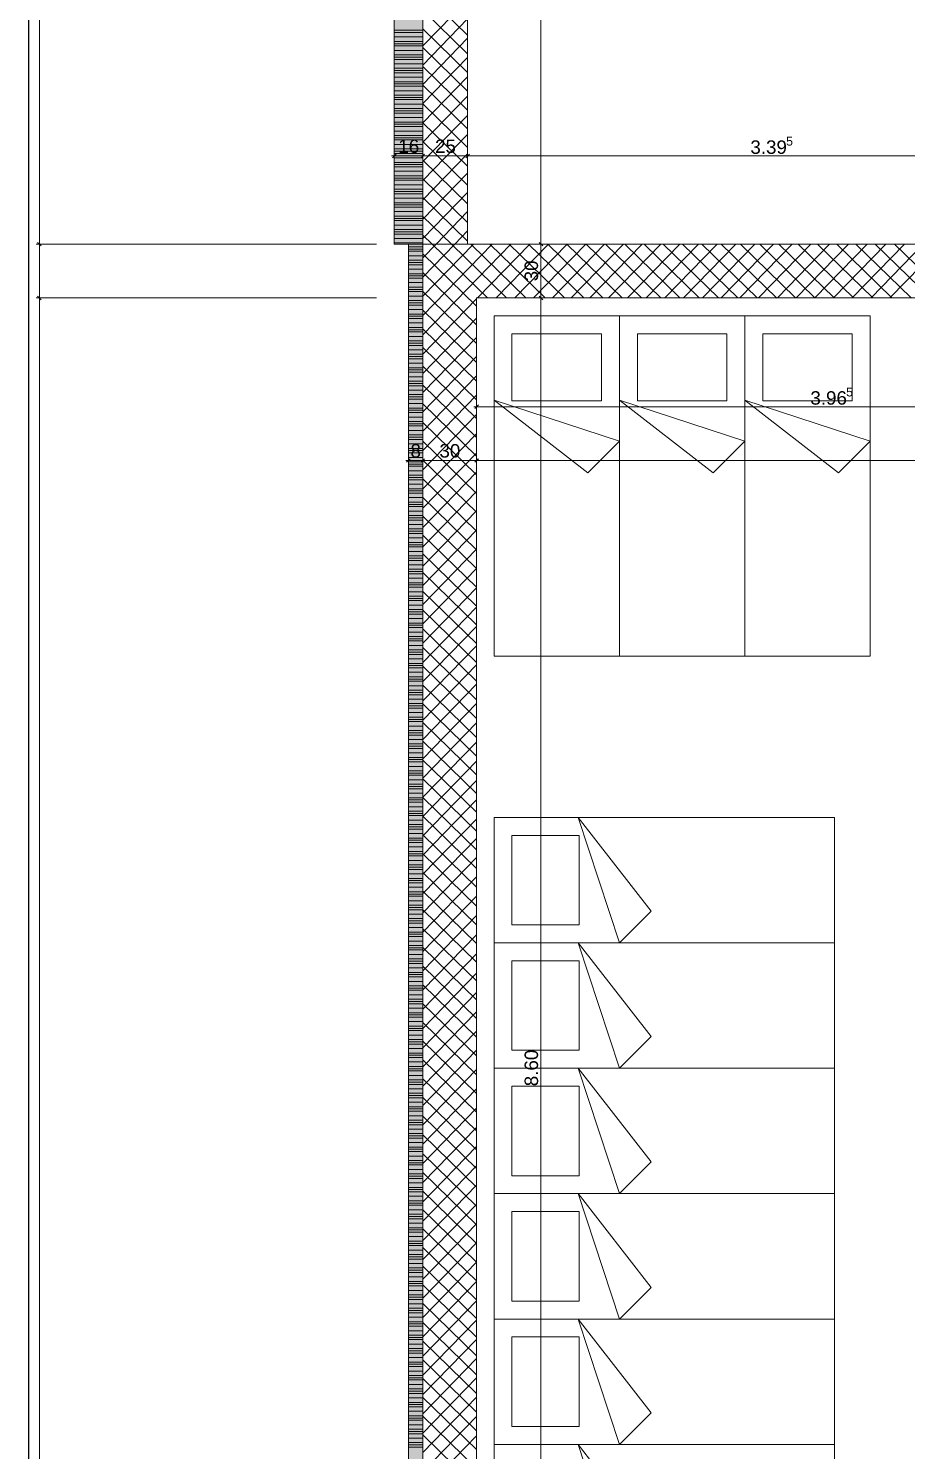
# Model space of a CAD drawing. Extents: x 0 to 1189, y 0 to 841.
# Drawn here: x 5 to 103, y 321.5 to 480.2 of the extents above; entities that cross this region are included whole.
import ezdxf
from ezdxf.lldxf.tags import DXFTag

# ---------------------------------------------------------------- set-up
doc = ezdxf.new("R2010")
doc.units = 0
doc.layers.get('0').update_dxf_attribs({"lineweight": 35})
for name, color, linetype, lineweight in [('211.5 Stahlbeton Kontur', 7, 'Continuous', 25), ('211.5 Stahlbeton Schraffur', 7, 'Continuous', 25), ('217.0 Schutzraum', 7, 'Continuous', 25), ('225.2 Dämmung Aussen', 7, 'Continuous', 25), ('Bemassung', 7, 'Continuous', 25), ('X_Planrahmen', 7, 'Continuous', 25)]:
    doc.layers.add(name, color=color, linetype=linetype, lineweight=lineweight)
doc.styles.get("Standard").update_dxf_attribs({"font": 'arial.ttf'})
tags = doc.linetypes.add('Wipeout_Contour', pattern=[1, 0, -1]).pattern_tags.tags
tags[6:7] = [DXFTag(74, 4), DXFTag(75, 0), DXFTag(340, '0'), DXFTag(46, 1.0), DXFTag(50, 0.0), DXFTag(44, 0.0), DXFTag(45, 0.0)]
tags[4:5] = [DXFTag(74, 4), DXFTag(75, 0), DXFTag(340, '0'), DXFTag(46, 1.0), DXFTag(50, 0.0), DXFTag(44, 0.0), DXFTag(45, 0.0)]

# ---------------------------------------------------------------- blocks, each defined once
blk = doc.blocks.new('Blockreferenz-A0SO6TNL06')
at = {"color": 0, "linetype": 'ByBlock', "lineweight": -2, "ltscale": 0.25}
blk.add_line((5, 836), (5, 5), dxfattribs=at)
blk = doc.blocks.new('Referenz-A0SO6TOG06', base_point=(4.4, 96.7))
at = {"layer": '211.5 Stahlbeton Kontur', "color": 0, "lineweight": 18}
for p, q in [((49.04, 733.42), (49.04, 456.14)), ((54.04, 456.14), (54.04, 733.42)), ((49.04, 456.14), (54.04, 456.14)), ((49.04, 450.14), (49.04, 456.14)), ((49.04, 456.14), (124.34, 456.14)), ((49.03, 297), (49.04, 450.14)), ((55.04, 450.14), (55.03, 297)), ((134.34, 450.14), (55.04, 450.14))]:
    blk.add_line(p, q, dxfattribs=at)
at = {"layer": '211.5 Stahlbeton Schraffur', "color": 0, "lineweight": 13}
for p, q in [((54.04, 479.49), (49.04, 484.36)), ((49.04, 478.29), (54.04, 483.44)), ((54.04, 477.4), (49.04, 482.27)), ((49.04, 476.14), (54.04, 481.29)), ((54.04, 475.31), (49.04, 480.18)), ((49.04, 473.99), (54.04, 479.14)), ((54.04, 473.21), (49.04, 478.09)), ((49.04, 471.84), (54.04, 476.99)), ((54.04, 471.12), (49.04, 475.99)), ((49.04, 469.69), (54.04, 474.84)), ((54.04, 469.03), (49.04, 473.9)), ((49.04, 467.54), (54.04, 472.68)), ((54.04, 466.93), (49.04, 471.81)), ((49.04, 465.39), (54.04, 470.53)), ((54.04, 464.84), (49.04, 469.71)), ((49.04, 463.24), (54.04, 468.38)), ((54.04, 462.75), (49.04, 467.62)), ((49.04, 461.08), (54.04, 466.23)), ((54.04, 460.66), (49.04, 465.53)), ((49.04, 458.93), (54.04, 464.08)), ((54.04, 458.56), (49.04, 463.44)), ((49.04, 456.78), (54.04, 461.93)), ((54.04, 456.47), (49.04, 461.34)), ((52.23, 456.14), (49.04, 459.25)), ((50.51, 456.14), (54.04, 459.78)), ((52.6, 456.14), (54.04, 457.63)), ((50.08, 456.14), (49.04, 457.16)), ((49.04, 454.63), (50.51, 456.14)), ((49.04, 452.48), (52.6, 456.14)), ((49.04, 450.33), (54.69, 456.14)), ((49.04, 448.18), (56.79, 456.14)), ((49.04, 446.03), (58.88, 456.14)), ((56.24, 450.14), (50.08, 456.14)), ((58.39, 450.14), (52.23, 456.14)), ((60.55, 450.14), (54.38, 456.14)), ((55.14, 450.14), (60.97, 456.14)), ((62.7, 450.14), (56.53, 456.14)), ((57.23, 450.14), (63.07, 456.14)), ((64.85, 450.14), (58.68, 456.14)), ((59.32, 450.14), (65.16, 456.14)), ((67, 450.14), (60.83, 456.14)), ((61.41, 450.14), (67.25, 456.14)), ((69.15, 450.14), (62.98, 456.14)), ((63.51, 450.14), (69.34, 456.14)), ((71.3, 450.14), (65.13, 456.14)), ((65.6, 450.14), (71.44, 456.14)), ((73.45, 450.14), (67.29, 456.14)), ((67.69, 450.14), (73.53, 456.14)), ((75.6, 450.14), (69.44, 456.14)), ((69.78, 450.14), (75.62, 456.14)), ((77.75, 450.14), (71.59, 456.14)), ((71.88, 450.14), (77.72, 456.14)), ((79.91, 450.14), (73.74, 456.14)), ((73.97, 450.14), (79.81, 456.14)), ((82.06, 450.14), (75.89, 456.14)), ((76.06, 450.14), (81.9, 456.14)), ((84.21, 450.14), (78.04, 456.14)), ((78.16, 450.14), (83.99, 456.14)), ((86.36, 450.14), (80.19, 456.14)), ((80.25, 450.14), (86.09, 456.14)), ((82.34, 450.14), (88.18, 456.14)), ((88.51, 450.14), (82.34, 456.14)), ((84.43, 450.14), (90.27, 456.14)), ((90.66, 450.14), (84.49, 456.14)), ((86.53, 450.14), (92.36, 456.14)), ((92.81, 450.14), (86.65, 456.14)), ((88.62, 450.14), (94.46, 456.14)), ((94.96, 450.14), (88.8, 456.14)), ((90.71, 450.14), (96.55, 456.14)), ((97.11, 450.14), (90.95, 456.14)), ((92.81, 450.14), (98.64, 456.14)), ((99.27, 450.14), (93.1, 456.14)), ((94.9, 450.14), (100.74, 456.14)), ((101.42, 450.14), (95.25, 456.14)), ((96.99, 450.14), (102.83, 456.14)), ((103.57, 450.14), (97.4, 456.14)), ((99.08, 450.14), (104.92, 456.14)), ((105.72, 450.14), (99.55, 456.14)), ((101.18, 450.14), (107.01, 456.14)), ((107.87, 450.14), (101.7, 456.14)), ((55.04, 449.23), (49.04, 455.06)), ((55.04, 447.13), (49.04, 452.97)), ((55.04, 445.04), (49.04, 450.88)), ((49.04, 443.88), (55.04, 450.04)), ((55.04, 442.95), (49.04, 448.79)), ((49.04, 441.72), (55.04, 447.89)), ((55.04, 440.86), (49.04, 446.69)), ((49.04, 439.57), (55.04, 445.74)), ((55.04, 438.76), (49.04, 444.6)), ((49.04, 437.42), (55.04, 443.59)), ((55.04, 436.67), (49.04, 442.51)), ((49.04, 435.27), (55.04, 441.44)), ((55.04, 434.58), (49.04, 440.42)), ((49.04, 433.12), (55.04, 439.29)), ((55.04, 432.48), (49.04, 438.32)), ((49.04, 430.97), (55.04, 437.14)), ((55.04, 430.39), (49.04, 436.23)), ((49.04, 428.82), (55.04, 434.99)), ((55.04, 428.3), (49.04, 434.14)), ((49.04, 426.67), (55.04, 432.83)), ((55.04, 426.21), (49.04, 432.04)), ((49.04, 424.52), (55.04, 430.68)), ((55.04, 424.11), (49.04, 429.95)), ((49.04, 422.37), (55.04, 428.53)), ((55.04, 422.02), (49.04, 427.86)), ((49.04, 420.21), (55.04, 426.38)), ((55.04, 419.93), (49.04, 425.77)), ((49.04, 418.06), (55.04, 424.23)), ((55.04, 417.84), (49.04, 423.67)), ((49.03, 415.91), (55.04, 422.08)), ((55.03, 415.74), (49.04, 421.58)), ((49.03, 413.76), (55.04, 419.93)), ((55.03, 413.65), (49.04, 419.49)), ((49.03, 411.61), (55.04, 417.78)), ((55.03, 411.56), (49.04, 417.39)), ((49.03, 409.46), (55.03, 415.63)), ((55.03, 409.46), (49.03, 415.3)), ((49.03, 407.31), (55.03, 413.47)), ((55.03, 407.37), (49.03, 413.21)), ((49.03, 405.16), (55.03, 411.32)), ((55.03, 405.28), (49.03, 411.12)), ((49.03, 403.01), (55.03, 409.17)), ((55.03, 403.19), (49.03, 409.02)), ((49.03, 400.85), (55.03, 407.02)), ((55.03, 401.09), (49.03, 406.93)), ((49.03, 398.7), (55.03, 404.87)), ((55.03, 399), (49.03, 404.84)), ((55.03, 396.91), (49.03, 402.75)), ((49.03, 396.55), (55.03, 402.72)), ((55.03, 394.82), (49.03, 400.65)), ((49.03, 394.4), (55.03, 400.57)), ((55.03, 392.72), (49.03, 398.56)), ((49.03, 392.25), (55.03, 398.42)), ((55.03, 390.63), (49.03, 396.47)), ((49.03, 390.1), (55.03, 396.27)), ((55.03, 388.54), (49.03, 394.37)), ((49.03, 387.95), (55.03, 394.11)), ((55.03, 386.44), (49.03, 392.28)), ((49.03, 385.8), (55.03, 391.96)), ((55.03, 384.35), (49.03, 390.19)), ((49.03, 383.65), (55.03, 389.81)), ((55.03, 382.26), (49.03, 388.1)), ((49.03, 381.49), (55.03, 387.66)), ((55.03, 380.17), (49.03, 386)), ((49.03, 379.34), (55.03, 385.51)), ((55.03, 378.07), (49.03, 383.91)), ((49.03, 377.19), (55.03, 383.36)), ((55.03, 375.98), (49.03, 381.82)), ((49.03, 375.04), (55.03, 381.21)), ((55.03, 373.89), (49.03, 379.72)), ((49.03, 372.89), (55.03, 379.06)), ((55.03, 371.79), (49.03, 377.63)), ((49.03, 370.74), (55.03, 376.91)), ((55.03, 369.7), (49.03, 375.54)), ((49.03, 368.59), (55.03, 374.76)), ((55.03, 367.61), (49.03, 373.45)), ((49.03, 366.44), (55.03, 372.6)), ((55.03, 365.52), (49.03, 371.35)), ((49.03, 364.29), (55.03, 370.45)), ((55.03, 363.42), (49.03, 369.26)), ((49.03, 362.13), (55.03, 368.3)), ((55.03, 361.33), (49.03, 367.17)), ((49.03, 359.98), (55.03, 366.15)), ((55.03, 359.24), (49.03, 365.08)), ((49.03, 357.83), (55.03, 364)), ((55.03, 357.15), (49.03, 362.98)), ((49.03, 355.68), (55.03, 361.85)), ((55.03, 355.05), (49.03, 360.89)), ((49.03, 353.53), (55.03, 359.7)), ((55.03, 352.96), (49.03, 358.8)), ((49.03, 351.38), (55.03, 357.55)), ((55.03, 350.87), (49.03, 356.7)), ((49.03, 349.23), (55.03, 355.4)), ((55.03, 348.77), (49.03, 354.61)), ((49.03, 347.08), (55.03, 353.24)), ((55.03, 346.68), (49.03, 352.52)), ((49.03, 344.93), (55.03, 351.09)), ((55.03, 344.59), (49.03, 350.43)), ((49.03, 342.78), (55.03, 348.94)), ((55.03, 342.5), (49.03, 348.33)), ((49.03, 340.62), (55.03, 346.79)), ((55.03, 340.4), (49.03, 346.24)), ((49.03, 338.47), (55.03, 344.64)), ((55.03, 338.31), (49.03, 344.15)), ((49.03, 336.32), (55.03, 342.49)), ((55.03, 336.22), (49.03, 342.06)), ((49.03, 334.17), (55.03, 340.34)), ((55.03, 334.12), (49.03, 339.96)), ((49.03, 332.02), (55.03, 338.19)), ((55.03, 332.03), (49.03, 337.87)), ((49.03, 329.87), (55.03, 336.04)), ((55.03, 329.94), (49.03, 335.78)), ((49.03, 327.72), (55.03, 333.88)), ((55.03, 327.85), (49.03, 333.68)), ((49.03, 325.57), (55.03, 331.73)), ((55.03, 325.75), (49.03, 331.59)), ((49.03, 323.42), (55.03, 329.58)), ((55.03, 323.66), (49.03, 329.5)), ((49.03, 321.26), (55.03, 327.43)), ((55.03, 321.57), (49.03, 327.41)), ((55.03, 319.48), (49.03, 325.31)), ((49.03, 319.11), (55.03, 325.28)), ((55.03, 317.38), (49.03, 323.22)), ((49.03, 316.96), (55.03, 323.13))]:
    blk.add_line(p, q, dxfattribs=at)
at = {"layer": '217.0 Schutzraum', "color": 0, "lineweight": 13}
for p, q in [((88.49, 450.16), (88.57, 450.15)), ((88.57, 450.15), (88.49, 450.16)), ((88.5, 450.12), (88.57, 450.15)), ((88.57, 450.15), (88.5, 450.12)), ((56.99, 448.15), (70.99, 448.15)), ((56.99, 410.15), (56.99, 448.15)), ((70.99, 448.15), (70.99, 410.15)), ((70.99, 448.15), (84.99, 448.15)), ((70.99, 410.15), (70.99, 448.15)), ((84.99, 448.15), (84.99, 410.15)), ((84.99, 448.15), (98.99, 448.15)), ((84.99, 410.15), (84.99, 448.15)), ((98.99, 448.15), (98.99, 410.15)), ((58.99, 446.15), (68.99, 446.15)), ((58.99, 438.65), (58.99, 446.15)), ((68.99, 446.15), (68.99, 438.65)), ((72.99, 446.15), (82.99, 446.15)), ((72.99, 438.65), (72.99, 446.15)), ((82.99, 446.15), (82.99, 438.65)), ((86.99, 446.15), (96.99, 446.15)), ((86.99, 438.65), (86.99, 446.15)), ((96.99, 446.15), (96.99, 438.65)), ((67.45, 430.62), (56.99, 438.75)), ((56.99, 438.75), (70.99, 434.15)), ((68.99, 438.65), (58.99, 438.65)), ((81.45, 430.62), (70.99, 438.75)), ((70.99, 438.75), (84.99, 434.15)), ((82.99, 438.65), (72.99, 438.65)), ((95.45, 430.62), (84.99, 438.75)), ((84.99, 438.75), (98.99, 434.15)), ((96.99, 438.65), (86.99, 438.65)), ((70.99, 434.15), (67.45, 430.62)), ((84.99, 434.15), (81.45, 430.62)), ((98.99, 434.15), (95.45, 430.62)), ((70.99, 410.15), (56.99, 410.15)), ((84.99, 410.15), (70.99, 410.15)), ((98.99, 410.15), (84.99, 410.15)), ((56.99, 378.15), (56.99, 392.15)), ((56.99, 392.15), (94.99, 392.15)), ((74.52, 381.69), (66.39, 392.15)), ((66.39, 392.15), (70.99, 378.15)), ((94.99, 392.15), (94.99, 378.15)), ((58.99, 380.15), (58.99, 390.15)), ((58.99, 390.15), (66.49, 390.15)), ((66.49, 390.15), (66.49, 380.15)), ((70.99, 378.15), (74.52, 381.69)), ((66.49, 380.15), (58.99, 380.15)), ((56.99, 364.15), (56.99, 378.15)), ((56.99, 378.15), (94.99, 378.15)), ((94.99, 378.15), (56.99, 378.15)), ((74.52, 367.69), (66.39, 378.15)), ((66.39, 378.15), (70.99, 364.15)), ((94.99, 378.15), (94.99, 364.15)), ((58.99, 366.15), (58.99, 376.15)), ((58.99, 376.15), (66.49, 376.15)), ((66.49, 376.15), (66.49, 366.15)), ((70.99, 364.15), (74.52, 367.69)), ((66.49, 366.15), (58.99, 366.15)), ((56.99, 350.15), (56.99, 364.15)), ((56.99, 364.15), (94.99, 364.15)), ((94.99, 364.15), (56.99, 364.15)), ((74.52, 353.69), (66.39, 364.15)), ((66.39, 364.15), (70.99, 350.15)), ((94.99, 364.15), (94.99, 350.15)), ((58.99, 352.15), (58.99, 362.15)), ((58.99, 362.15), (66.49, 362.15)), ((66.49, 362.15), (66.49, 352.15)), ((70.99, 350.15), (74.52, 353.69)), ((66.49, 352.15), (58.99, 352.15)), ((56.99, 336.15), (56.99, 350.15)), ((56.99, 350.15), (94.99, 350.15)), ((94.99, 350.15), (56.99, 350.15)), ((74.52, 339.69), (66.39, 350.15)), ((66.39, 350.15), (70.99, 336.15)), ((94.99, 350.15), (94.99, 336.15)), ((58.99, 338.15), (58.99, 348.15)), ((58.99, 348.15), (66.49, 348.15)), ((66.49, 348.15), (66.49, 338.15)), ((70.99, 336.15), (74.52, 339.69)), ((66.49, 338.15), (58.99, 338.15)), ((56.99, 322.15), (56.99, 336.15)), ((56.99, 336.15), (94.99, 336.15)), ((94.99, 336.15), (56.99, 336.15)), ((74.52, 325.69), (66.39, 336.15)), ((66.39, 336.15), (70.99, 322.15)), ((94.99, 336.15), (94.99, 322.15)), ((58.99, 324.15), (58.99, 334.15)), ((58.99, 334.15), (66.49, 334.15)), ((66.49, 334.15), (66.49, 324.15)), ((70.99, 322.15), (74.52, 325.69)), ((66.49, 324.15), (58.99, 324.15)), ((94.99, 322.15), (56.99, 322.15)), ((56.99, 308.15), (56.99, 322.15)), ((56.99, 322.15), (94.99, 322.15)), ((74.52, 311.69), (66.39, 322.15)), ((66.39, 322.15), (70.99, 308.15)), ((94.99, 322.15), (94.99, 308.15))]:
    blk.add_line(p, q, dxfattribs=at)
at = {"layer": '225.2 Dämmung Aussen', "color": 0, "linetype": 'Wipeout_Contour', "lineweight": 0, "ltscale": 21.881514}
for p, q in [((45.85, 733.42), (45.85, 456.14)), ((45.85, 733.42), (45.85, 456.14)), ((45.85, 733.42), (45.85, 456.14)), ((49.04, 456.14), (49.04, 733.42)), ((49.04, 456.14), (49.04, 733.42)), ((49.04, 456.14), (49.04, 733.42)), ((45.85, 456.14), (49.04, 456.14)), ((45.85, 456.14), (49.04, 456.14)), ((45.85, 456.14), (49.04, 456.14))]:
    blk.add_line(p, q, dxfattribs=at)
at = {"layer": '225.2 Dämmung Aussen', "color": 0, "lineweight": 13}
for p, q in [((45.85, 456.14), (45.85, 733.42)), ((49.04, 733.42), (49.04, 456.14)), ((45.85, 480.03), (49.04, 480.03)), ((45.85, 480.03), (49.04, 480.03)), ((45.85, 479.78), (49.04, 479.78)), ((45.85, 479.28), (49.04, 479.28)), ((45.85, 479.28), (49.04, 479.28)), ((45.85, 479.28), (49.04, 479.28)), ((45.85, 478.78), (49.04, 478.78)), ((45.85, 478.53), (49.04, 478.53)), ((45.85, 478.53), (49.04, 478.53)), ((45.85, 478.28), (49.04, 478.28)), ((45.85, 477.78), (49.04, 477.78)), ((45.85, 477.78), (49.04, 477.78)), ((45.85, 477.78), (49.04, 477.78)), ((45.85, 477.28), (49.04, 477.28)), ((45.85, 477.03), (49.04, 477.03)), ((45.85, 477.03), (49.04, 477.03)), ((45.85, 476.78), (49.04, 476.78)), ((45.85, 476.28), (49.04, 476.28)), ((45.85, 476.28), (49.04, 476.28)), ((45.85, 476.28), (49.04, 476.28)), ((45.85, 475.78), (49.04, 475.78)), ((45.85, 475.53), (49.04, 475.53)), ((45.85, 475.53), (49.04, 475.53)), ((45.85, 475.28), (49.04, 475.28)), ((45.85, 474.78), (49.04, 474.78)), ((45.85, 474.78), (49.04, 474.78)), ((45.85, 474.78), (49.04, 474.78)), ((45.85, 474.28), (49.04, 474.28)), ((45.85, 474.03), (49.04, 474.03)), ((45.85, 474.03), (49.04, 474.03)), ((45.85, 473.78), (49.04, 473.78)), ((45.85, 473.28), (49.04, 473.28)), ((45.85, 473.28), (49.04, 473.28)), ((45.85, 473.28), (49.04, 473.28)), ((45.85, 472.78), (49.04, 472.78)), ((45.85, 472.53), (49.04, 472.53)), ((45.85, 472.53), (49.04, 472.53)), ((45.85, 472.28), (49.04, 472.28)), ((45.85, 471.78), (49.04, 471.78)), ((45.85, 471.78), (49.04, 471.78)), ((45.85, 471.78), (49.04, 471.78)), ((45.85, 471.28), (49.04, 471.28)), ((45.85, 471.03), (49.04, 471.03)), ((45.85, 471.03), (49.04, 471.03)), ((45.85, 470.78), (49.04, 470.78)), ((45.85, 470.28), (49.04, 470.28)), ((45.85, 470.28), (49.04, 470.28)), ((45.85, 470.28), (49.04, 470.28)), ((45.85, 469.78), (49.04, 469.78)), ((45.85, 469.53), (49.04, 469.53)), ((45.85, 469.53), (49.04, 469.53)), ((45.85, 469.28), (49.04, 469.28)), ((45.85, 468.78), (49.04, 468.78)), ((45.85, 468.78), (49.04, 468.78)), ((45.85, 468.78), (49.04, 468.78)), ((45.85, 468.28), (49.04, 468.28)), ((45.85, 468.03), (49.04, 468.03)), ((45.85, 468.03), (49.04, 468.03)), ((45.85, 467.78), (49.04, 467.78)), ((45.85, 467.28), (49.04, 467.28)), ((45.85, 467.28), (49.04, 467.28)), ((45.85, 467.28), (49.04, 467.28)), ((45.85, 466.78), (49.04, 466.78)), ((45.85, 466.53), (49.04, 466.53)), ((45.85, 466.53), (49.04, 466.53)), ((45.85, 466.28), (49.04, 466.28)), ((45.85, 465.78), (49.04, 465.78)), ((45.85, 465.78), (49.04, 465.78)), ((45.85, 465.78), (49.04, 465.78)), ((45.85, 465.28), (49.04, 465.28)), ((45.85, 465.03), (49.04, 465.03)), ((45.85, 465.03), (49.04, 465.03)), ((45.85, 464.78), (49.04, 464.78)), ((45.85, 464.28), (49.04, 464.28)), ((45.85, 464.28), (49.04, 464.28)), ((45.85, 464.28), (49.04, 464.28)), ((45.85, 463.78), (49.04, 463.78)), ((45.85, 463.53), (49.04, 463.53)), ((45.85, 463.53), (49.04, 463.53)), ((45.85, 463.28), (49.04, 463.28)), ((45.85, 462.78), (49.04, 462.78)), ((45.85, 462.78), (49.04, 462.78)), ((45.85, 462.78), (49.04, 462.78)), ((45.85, 462.28), (49.04, 462.28)), ((45.85, 462.03), (49.04, 462.03)), ((45.85, 462.03), (49.04, 462.03)), ((45.85, 461.78), (49.04, 461.78)), ((45.85, 461.28), (49.04, 461.28)), ((45.85, 461.28), (49.04, 461.28)), ((45.85, 461.28), (49.04, 461.28)), ((45.85, 460.78), (49.04, 460.78)), ((45.85, 460.53), (49.04, 460.53)), ((45.85, 460.53), (49.04, 460.53)), ((45.85, 460.28), (49.04, 460.28)), ((45.85, 459.78), (49.04, 459.78)), ((45.85, 459.78), (49.04, 459.78)), ((45.85, 459.78), (49.04, 459.78)), ((45.85, 459.28), (49.04, 459.28)), ((45.85, 459.03), (49.04, 459.03)), ((45.85, 459.03), (49.04, 459.03)), ((45.85, 458.78), (49.04, 458.78)), ((45.85, 458.28), (49.04, 458.28)), ((45.85, 458.28), (49.04, 458.28)), ((45.85, 458.28), (49.04, 458.28)), ((45.85, 457.78), (49.04, 457.78)), ((45.85, 457.53), (49.04, 457.53)), ((45.85, 457.53), (49.04, 457.53)), ((45.85, 457.28), (49.04, 457.28)), ((45.85, 456.78), (49.04, 456.78)), ((45.85, 456.78), (49.04, 456.78)), ((45.85, 456.78), (49.04, 456.78)), ((45.85, 456.28), (49.04, 456.28)), ((49.04, 456.14), (45.85, 456.14)), ((49.04, 456.14), (47.43, 456.14)), ((47.43, 456.14), (47.43, 297)), ((47.43, 455.85), (49.04, 455.85)), ((49.04, 297), (49.04, 456.14)), ((47.43, 455.6), (49.04, 455.6)), ((47.43, 455.6), (49.04, 455.6)), ((47.43, 455.35), (49.04, 455.35)), ((47.43, 454.85), (49.04, 454.85)), ((47.43, 454.85), (49.04, 454.85)), ((47.43, 454.85), (49.04, 454.85)), ((47.43, 454.35), (49.04, 454.35)), ((47.43, 454.1), (49.04, 454.1)), ((47.43, 454.1), (49.04, 454.1)), ((47.43, 453.85), (49.04, 453.85)), ((47.43, 453.35), (49.04, 453.35)), ((47.43, 453.35), (49.04, 453.35)), ((47.43, 453.35), (49.04, 453.35)), ((47.43, 452.85), (49.04, 452.85)), ((47.43, 452.6), (49.04, 452.6)), ((47.43, 452.6), (49.04, 452.6)), ((47.43, 452.35), (49.04, 452.35)), ((47.43, 451.85), (49.04, 451.85)), ((47.43, 451.85), (49.04, 451.85)), ((47.43, 451.85), (49.04, 451.85)), ((47.43, 451.35), (49.04, 451.35)), ((47.43, 451.1), (49.04, 451.1)), ((47.43, 451.1), (49.04, 451.1)), ((47.43, 450.85), (49.04, 450.85)), ((47.43, 450.35), (49.04, 450.35)), ((47.43, 450.35), (49.04, 450.35)), ((47.43, 450.35), (49.04, 450.35)), ((47.43, 449.85), (49.04, 449.85)), ((47.43, 449.6), (49.04, 449.6)), ((47.43, 449.6), (49.04, 449.6)), ((47.43, 449.35), (49.04, 449.35)), ((47.43, 448.85), (49.04, 448.85)), ((47.43, 448.85), (49.04, 448.85)), ((47.43, 448.85), (49.04, 448.85)), ((47.43, 448.35), (49.04, 448.35)), ((47.43, 448.1), (49.04, 448.1)), ((47.43, 448.1), (49.04, 448.1)), ((47.43, 447.85), (49.04, 447.85)), ((47.43, 447.35), (49.04, 447.35)), ((47.43, 447.35), (49.04, 447.35)), ((47.43, 447.35), (49.04, 447.35)), ((47.43, 446.85), (49.04, 446.85)), ((47.43, 446.6), (49.04, 446.6)), ((47.43, 446.6), (49.04, 446.6)), ((47.43, 446.35), (49.04, 446.35)), ((47.43, 445.85), (49.04, 445.85)), ((47.43, 445.85), (49.04, 445.85)), ((47.43, 445.85), (49.04, 445.85)), ((47.43, 445.35), (49.04, 445.35)), ((47.43, 445.1), (49.04, 445.1)), ((47.43, 445.1), (49.04, 445.1)), ((47.43, 444.85), (49.04, 444.85)), ((47.43, 444.35), (49.04, 444.35)), ((47.43, 444.35), (49.04, 444.35)), ((47.43, 444.35), (49.04, 444.35)), ((47.43, 443.85), (49.04, 443.85)), ((47.43, 443.6), (49.04, 443.6)), ((47.43, 443.6), (49.04, 443.6)), ((47.43, 443.35), (49.04, 443.35)), ((47.43, 442.85), (49.04, 442.85)), ((47.43, 442.85), (49.04, 442.85)), ((47.43, 442.85), (49.04, 442.85)), ((47.43, 442.35), (49.04, 442.35)), ((47.43, 442.1), (49.04, 442.1)), ((47.43, 442.1), (49.04, 442.1)), ((47.43, 441.85), (49.04, 441.85)), ((47.43, 441.35), (49.04, 441.35)), ((47.43, 441.35), (49.04, 441.35)), ((47.43, 441.35), (49.04, 441.35)), ((47.43, 440.85), (49.04, 440.85)), ((47.43, 440.6), (49.04, 440.6)), ((47.43, 440.6), (49.04, 440.6)), ((47.43, 440.35), (49.04, 440.35)), ((47.43, 439.85), (49.04, 439.85)), ((47.43, 439.85), (49.04, 439.85)), ((47.43, 439.85), (49.04, 439.85)), ((47.43, 439.35), (49.04, 439.35)), ((47.43, 439.1), (49.04, 439.1)), ((47.43, 439.1), (49.04, 439.1)), ((47.43, 438.85), (49.04, 438.85)), ((47.43, 438.35), (49.04, 438.35)), ((47.43, 438.35), (49.04, 438.35)), ((47.43, 438.35), (49.04, 438.35)), ((47.43, 437.85), (49.04, 437.85)), ((47.43, 437.6), (49.04, 437.6)), ((47.43, 437.6), (49.04, 437.6)), ((47.43, 437.35), (49.04, 437.35)), ((47.43, 436.85), (49.04, 436.85)), ((47.43, 436.85), (49.04, 436.85)), ((47.43, 436.85), (49.04, 436.85)), ((47.43, 436.35), (49.04, 436.35)), ((47.43, 436.1), (49.04, 436.1)), ((47.43, 436.1), (49.04, 436.1)), ((47.43, 435.85), (49.04, 435.85)), ((47.43, 435.35), (49.04, 435.35)), ((47.43, 435.35), (49.04, 435.35)), ((47.43, 435.35), (49.04, 435.35)), ((47.43, 434.85), (49.04, 434.85)), ((47.43, 434.6), (49.04, 434.6)), ((47.43, 434.6), (49.04, 434.6)), ((47.43, 434.35), (49.04, 434.35)), ((47.43, 433.85), (49.04, 433.85)), ((47.43, 433.85), (49.04, 433.85)), ((47.43, 433.85), (49.04, 433.85)), ((47.43, 433.35), (49.04, 433.35)), ((47.43, 433.1), (49.04, 433.1)), ((47.43, 433.1), (49.04, 433.1)), ((47.43, 432.85), (49.04, 432.85)), ((47.43, 432.35), (49.04, 432.35)), ((47.43, 432.35), (49.04, 432.35)), ((47.43, 432.35), (49.04, 432.35)), ((47.43, 431.85), (49.04, 431.85)), ((47.43, 431.6), (49.04, 431.6)), ((47.43, 431.6), (49.04, 431.6)), ((47.43, 431.35), (49.04, 431.35)), ((47.43, 430.85), (49.04, 430.85)), ((47.43, 430.85), (49.04, 430.85)), ((47.43, 430.85), (49.04, 430.85)), ((47.43, 430.35), (49.04, 430.35)), ((47.43, 430.1), (49.04, 430.1)), ((47.43, 430.1), (49.04, 430.1)), ((47.43, 429.85), (49.04, 429.85)), ((47.43, 429.35), (49.04, 429.35)), ((47.43, 429.35), (49.04, 429.35)), ((47.43, 429.35), (49.04, 429.35)), ((47.43, 428.85), (49.04, 428.85)), ((47.43, 428.6), (49.04, 428.6)), ((47.43, 428.6), (49.04, 428.6)), ((47.43, 428.35), (49.04, 428.35)), ((47.43, 427.85), (49.04, 427.85)), ((47.43, 427.85), (49.04, 427.85)), ((47.43, 427.85), (49.04, 427.85)), ((47.43, 427.35), (49.04, 427.35)), ((47.43, 427.1), (49.04, 427.1)), ((47.43, 427.1), (49.04, 427.1)), ((47.43, 426.85), (49.04, 426.85)), ((47.43, 426.35), (49.04, 426.35)), ((47.43, 426.35), (49.04, 426.35)), ((47.43, 426.35), (49.04, 426.35)), ((47.43, 425.85), (49.04, 425.85)), ((47.43, 425.6), (49.04, 425.6)), ((47.43, 425.6), (49.04, 425.6)), ((47.43, 425.35), (49.04, 425.35)), ((47.43, 424.85), (49.04, 424.85)), ((47.43, 424.85), (49.04, 424.85)), ((47.43, 424.85), (49.04, 424.85)), ((47.43, 424.35), (49.04, 424.35)), ((47.43, 424.1), (49.04, 424.1)), ((47.43, 424.1), (49.04, 424.1)), ((47.43, 423.85), (49.04, 423.85)), ((47.43, 423.35), (49.04, 423.35)), ((47.43, 423.35), (49.04, 423.35)), ((47.43, 423.35), (49.04, 423.35)), ((47.43, 422.85), (49.04, 422.85)), ((47.43, 422.6), (49.04, 422.6)), ((47.43, 422.6), (49.04, 422.6)), ((47.43, 422.35), (49.04, 422.35)), ((47.43, 421.85), (49.04, 421.85)), ((47.43, 421.85), (49.04, 421.85)), ((47.43, 421.85), (49.04, 421.85)), ((47.43, 421.35), (49.04, 421.35)), ((47.43, 421.1), (49.04, 421.1)), ((47.43, 421.1), (49.04, 421.1)), ((47.43, 420.85), (49.04, 420.85)), ((47.43, 420.35), (49.04, 420.35)), ((47.43, 420.35), (49.04, 420.35)), ((47.43, 420.35), (49.04, 420.35)), ((47.43, 419.85), (49.04, 419.85)), ((47.43, 419.6), (49.04, 419.6)), ((47.43, 419.6), (49.04, 419.6)), ((47.43, 419.35), (49.04, 419.35)), ((47.43, 418.85), (49.04, 418.85)), ((47.43, 418.85), (49.04, 418.85)), ((47.43, 418.85), (49.04, 418.85)), ((47.43, 418.35), (49.04, 418.35)), ((47.43, 418.1), (49.04, 418.1)), ((47.43, 418.1), (49.04, 418.1)), ((47.43, 417.85), (49.04, 417.85)), ((47.43, 417.35), (49.04, 417.35)), ((47.43, 417.35), (49.04, 417.35)), ((47.43, 417.35), (49.04, 417.35)), ((47.43, 416.85), (49.04, 416.85)), ((47.43, 416.6), (49.04, 416.6)), ((47.43, 416.6), (49.04, 416.6)), ((47.43, 416.35), (49.04, 416.35)), ((47.43, 415.85), (49.04, 415.85)), ((47.43, 415.85), (49.04, 415.85)), ((47.43, 415.85), (49.04, 415.85)), ((47.43, 415.35), (49.04, 415.35)), ((47.43, 415.1), (49.04, 415.1)), ((47.43, 415.1), (49.04, 415.1)), ((47.43, 414.85), (49.04, 414.85)), ((47.43, 414.35), (49.04, 414.35)), ((47.43, 414.35), (49.04, 414.35)), ((47.43, 414.35), (49.04, 414.35)), ((47.43, 413.85), (49.04, 413.85)), ((47.43, 413.6), (49.04, 413.6)), ((47.43, 413.6), (49.04, 413.6)), ((47.43, 413.35), (49.04, 413.35)), ((47.43, 412.85), (49.04, 412.85)), ((47.43, 412.85), (49.04, 412.85)), ((47.43, 412.85), (49.04, 412.85)), ((47.43, 412.35), (49.04, 412.35)), ((47.43, 412.1), (49.04, 412.1)), ((47.43, 412.1), (49.04, 412.1)), ((47.43, 411.85), (49.04, 411.85)), ((47.43, 411.35), (49.04, 411.35)), ((47.43, 411.35), (49.04, 411.35)), ((47.43, 411.35), (49.04, 411.35)), ((47.43, 410.85), (49.04, 410.85)), ((47.43, 410.6), (49.04, 410.6)), ((47.43, 410.6), (49.04, 410.6)), ((47.43, 410.35), (49.04, 410.35)), ((47.43, 409.85), (49.04, 409.85)), ((47.43, 409.85), (49.04, 409.85)), ((47.43, 409.85), (49.04, 409.85)), ((47.43, 409.35), (49.04, 409.35)), ((47.43, 409.1), (49.04, 409.1)), ((47.43, 409.1), (49.04, 409.1)), ((47.43, 408.85), (49.04, 408.85)), ((47.43, 408.35), (49.04, 408.35)), ((47.43, 408.35), (49.04, 408.35)), ((47.43, 408.35), (49.04, 408.35)), ((47.43, 407.85), (49.04, 407.85)), ((47.43, 407.6), (49.04, 407.6)), ((47.43, 407.6), (49.04, 407.6)), ((47.43, 407.35), (49.04, 407.35)), ((47.43, 406.85), (49.04, 406.85)), ((47.43, 406.85), (49.04, 406.85)), ((47.43, 406.85), (49.04, 406.85)), ((47.43, 406.35), (49.04, 406.35)), ((47.43, 406.1), (49.04, 406.1)), ((47.43, 406.1), (49.04, 406.1)), ((47.43, 405.85), (49.04, 405.85)), ((47.43, 405.35), (49.04, 405.35)), ((47.43, 405.35), (49.04, 405.35)), ((47.43, 405.35), (49.04, 405.35)), ((47.43, 404.85), (49.04, 404.85)), ((47.43, 404.6), (49.04, 404.6)), ((47.43, 404.6), (49.04, 404.6)), ((47.43, 404.35), (49.04, 404.35)), ((47.43, 403.85), (49.04, 403.85)), ((47.43, 403.85), (49.04, 403.85)), ((47.43, 403.85), (49.04, 403.85)), ((47.43, 403.35), (49.04, 403.35)), ((47.43, 403.1), (49.04, 403.1)), ((47.43, 403.1), (49.04, 403.1)), ((47.43, 402.85), (49.04, 402.85)), ((47.43, 402.35), (49.04, 402.35)), ((47.43, 402.35), (49.04, 402.35)), ((47.43, 402.35), (49.04, 402.35)), ((47.43, 401.85), (49.04, 401.85)), ((47.43, 401.6), (49.04, 401.6)), ((47.43, 401.6), (49.04, 401.6)), ((47.43, 401.35), (49.04, 401.35)), ((47.43, 400.85), (49.04, 400.85)), ((47.43, 400.85), (49.04, 400.85)), ((47.43, 400.85), (49.04, 400.85)), ((47.43, 400.35), (49.04, 400.35)), ((47.43, 400.1), (49.04, 400.1)), ((47.43, 400.1), (49.04, 400.1)), ((47.43, 399.85), (49.04, 399.85)), ((47.43, 399.35), (49.04, 399.35)), ((47.43, 399.35), (49.04, 399.35)), ((47.43, 399.35), (49.04, 399.35)), ((47.43, 398.85), (49.04, 398.85)), ((47.43, 398.6), (49.04, 398.6)), ((47.43, 398.6), (49.04, 398.6)), ((47.43, 398.35), (49.04, 398.35)), ((47.43, 397.85), (49.04, 397.85)), ((47.43, 397.85), (49.04, 397.85)), ((47.43, 397.85), (49.04, 397.85)), ((47.43, 397.35), (49.04, 397.35)), ((47.43, 397.1), (49.04, 397.1)), ((47.43, 397.1), (49.04, 397.1)), ((47.43, 396.85), (49.04, 396.85)), ((47.43, 396.35), (49.04, 396.35)), ((47.43, 396.35), (49.04, 396.35)), ((47.43, 396.35), (49.04, 396.35)), ((47.43, 395.85), (49.04, 395.85)), ((47.43, 395.6), (49.04, 395.6)), ((47.43, 395.6), (49.04, 395.6)), ((47.43, 395.35), (49.04, 395.35)), ((47.43, 394.85), (49.04, 394.85)), ((47.43, 394.85), (49.04, 394.85)), ((47.43, 394.85), (49.04, 394.85)), ((47.43, 394.35), (49.04, 394.35)), ((47.43, 394.1), (49.04, 394.1)), ((47.43, 394.1), (49.04, 394.1)), ((47.43, 393.85), (49.04, 393.85)), ((47.43, 393.35), (49.04, 393.35)), ((47.43, 393.35), (49.04, 393.35)), ((47.43, 393.35), (49.04, 393.35)), ((47.43, 392.85), (49.04, 392.85)), ((47.43, 392.6), (49.04, 392.6)), ((47.43, 392.6), (49.04, 392.6)), ((47.43, 392.35), (49.04, 392.35)), ((47.43, 391.85), (49.04, 391.85)), ((47.43, 391.85), (49.04, 391.85)), ((47.43, 391.85), (49.04, 391.85)), ((47.43, 391.35), (49.04, 391.35)), ((47.43, 391.1), (49.04, 391.1)), ((47.43, 391.1), (49.04, 391.1)), ((47.43, 390.85), (49.04, 390.85)), ((47.43, 390.35), (49.04, 390.35)), ((47.43, 390.35), (49.04, 390.35)), ((47.43, 390.35), (49.04, 390.35)), ((47.43, 389.85), (49.04, 389.85)), ((47.43, 389.6), (49.04, 389.6)), ((47.43, 389.6), (49.04, 389.6)), ((47.43, 389.35), (49.04, 389.35)), ((47.43, 388.85), (49.04, 388.85)), ((47.43, 388.85), (49.04, 388.85)), ((47.43, 388.85), (49.04, 388.85)), ((47.43, 388.35), (49.04, 388.35)), ((47.43, 388.1), (49.04, 388.1)), ((47.43, 388.1), (49.04, 388.1)), ((47.43, 387.85), (49.04, 387.85)), ((47.43, 387.35), (49.04, 387.35)), ((47.43, 387.35), (49.04, 387.35)), ((47.43, 387.35), (49.04, 387.35)), ((47.43, 386.85), (49.04, 386.85)), ((47.43, 386.6), (49.04, 386.6)), ((47.43, 386.6), (49.04, 386.6)), ((47.43, 386.35), (49.04, 386.35)), ((47.43, 385.85), (49.04, 385.85)), ((47.43, 385.85), (49.04, 385.85)), ((47.43, 385.85), (49.04, 385.85)), ((47.43, 385.35), (49.04, 385.35)), ((47.43, 385.1), (49.04, 385.1)), ((47.43, 385.1), (49.04, 385.1)), ((47.43, 384.85), (49.04, 384.85)), ((47.43, 384.35), (49.04, 384.35)), ((47.43, 384.35), (49.04, 384.35)), ((47.43, 384.35), (49.04, 384.35)), ((47.43, 383.85), (49.04, 383.85)), ((47.43, 383.6), (49.04, 383.6)), ((47.43, 383.6), (49.04, 383.6)), ((47.43, 383.35), (49.04, 383.35)), ((47.43, 382.85), (49.04, 382.85)), ((47.43, 382.85), (49.04, 382.85)), ((47.43, 382.85), (49.04, 382.85)), ((47.43, 382.35), (49.04, 382.35)), ((47.43, 382.1), (49.04, 382.1)), ((47.43, 382.1), (49.04, 382.1)), ((47.43, 381.85), (49.04, 381.85)), ((47.43, 381.35), (49.04, 381.35)), ((47.43, 381.35), (49.04, 381.35)), ((47.43, 381.35), (49.04, 381.35)), ((47.43, 380.85), (49.04, 380.85)), ((47.43, 380.6), (49.04, 380.6)), ((47.43, 380.6), (49.04, 380.6)), ((47.43, 380.35), (49.04, 380.35)), ((47.43, 379.85), (49.04, 379.85)), ((47.43, 379.85), (49.04, 379.85)), ((47.43, 379.85), (49.04, 379.85)), ((47.43, 379.35), (49.04, 379.35)), ((47.43, 379.1), (49.04, 379.1)), ((47.43, 379.1), (49.04, 379.1)), ((47.43, 378.85), (49.04, 378.85)), ((47.43, 378.35), (49.04, 378.35)), ((47.43, 378.35), (49.04, 378.35)), ((47.43, 378.35), (49.04, 378.35)), ((47.43, 377.85), (49.04, 377.85)), ((47.43, 377.6), (49.04, 377.6)), ((47.43, 377.6), (49.04, 377.6)), ((47.43, 377.35), (49.04, 377.35)), ((47.43, 376.85), (49.04, 376.85)), ((47.43, 376.85), (49.04, 376.85)), ((47.43, 376.85), (49.04, 376.85)), ((47.43, 376.35), (49.04, 376.35)), ((47.43, 376.1), (49.04, 376.1)), ((47.43, 376.1), (49.04, 376.1)), ((47.43, 375.85), (49.04, 375.85)), ((47.43, 375.35), (49.04, 375.35)), ((47.43, 375.35), (49.04, 375.35)), ((47.43, 375.35), (49.04, 375.35)), ((47.43, 374.85), (49.04, 374.85)), ((47.43, 374.6), (49.04, 374.6)), ((47.43, 374.6), (49.04, 374.6)), ((47.43, 374.35), (49.04, 374.35)), ((47.43, 373.85), (49.04, 373.85)), ((47.43, 373.85), (49.04, 373.85)), ((47.43, 373.85), (49.04, 373.85)), ((47.43, 373.35), (49.04, 373.35)), ((47.43, 373.1), (49.04, 373.1)), ((47.43, 373.1), (49.04, 373.1)), ((47.43, 372.85), (49.04, 372.85)), ((47.43, 372.35), (49.04, 372.35)), ((47.43, 372.35), (49.04, 372.35)), ((47.43, 372.35), (49.04, 372.35)), ((47.43, 371.85), (49.04, 371.85)), ((47.43, 371.6), (49.04, 371.6)), ((47.43, 371.6), (49.04, 371.6)), ((47.43, 371.35), (49.04, 371.35)), ((47.43, 370.85), (49.04, 370.85)), ((47.43, 370.85), (49.04, 370.85)), ((47.43, 370.85), (49.04, 370.85)), ((47.43, 370.35), (49.04, 370.35)), ((47.43, 370.1), (49.04, 370.1)), ((47.43, 370.1), (49.04, 370.1)), ((47.43, 369.85), (49.04, 369.85)), ((47.43, 369.35), (49.04, 369.35)), ((47.43, 369.35), (49.04, 369.35)), ((47.43, 369.35), (49.04, 369.35)), ((47.43, 368.85), (49.04, 368.85)), ((47.43, 368.6), (49.04, 368.6)), ((47.43, 368.6), (49.04, 368.6)), ((47.43, 368.35), (49.04, 368.35)), ((47.43, 367.85), (49.04, 367.85)), ((47.43, 367.85), (49.04, 367.85)), ((47.43, 367.85), (49.04, 367.85)), ((47.43, 367.35), (49.04, 367.35)), ((47.43, 367.1), (49.04, 367.1)), ((47.43, 367.1), (49.04, 367.1)), ((47.43, 366.85), (49.04, 366.85)), ((47.43, 366.35), (49.04, 366.35)), ((47.43, 366.35), (49.04, 366.35)), ((47.43, 366.35), (49.04, 366.35)), ((47.43, 365.85), (49.04, 365.85)), ((47.43, 365.6), (49.04, 365.6)), ((47.43, 365.6), (49.04, 365.6)), ((47.43, 365.35), (49.04, 365.35)), ((47.43, 364.85), (49.04, 364.85)), ((47.43, 364.85), (49.04, 364.85)), ((47.43, 364.85), (49.04, 364.85)), ((47.43, 364.35), (49.04, 364.35)), ((47.43, 364.1), (49.04, 364.1)), ((47.43, 364.1), (49.04, 364.1)), ((47.43, 363.85), (49.04, 363.85)), ((47.43, 363.35), (49.04, 363.35)), ((47.43, 363.35), (49.04, 363.35)), ((47.43, 363.35), (49.04, 363.35)), ((47.43, 362.85), (49.04, 362.85)), ((47.43, 362.6), (49.04, 362.6)), ((47.43, 362.6), (49.04, 362.6)), ((47.43, 362.35), (49.04, 362.35)), ((47.43, 361.85), (49.04, 361.85)), ((47.43, 361.85), (49.04, 361.85)), ((47.43, 361.85), (49.04, 361.85)), ((47.43, 361.35), (49.04, 361.35)), ((47.43, 361.1), (49.04, 361.1)), ((47.43, 361.1), (49.04, 361.1)), ((47.43, 360.85), (49.04, 360.85)), ((47.43, 360.35), (49.04, 360.35)), ((47.43, 360.35), (49.04, 360.35)), ((47.43, 360.35), (49.04, 360.35)), ((47.43, 359.85), (49.04, 359.85)), ((47.43, 359.6), (49.04, 359.6)), ((47.43, 359.6), (49.04, 359.6)), ((47.43, 359.35), (49.04, 359.35)), ((47.43, 358.85), (49.04, 358.85)), ((47.43, 358.85), (49.04, 358.85)), ((47.43, 358.85), (49.04, 358.85)), ((47.43, 358.35), (49.04, 358.35)), ((47.43, 358.1), (49.04, 358.1)), ((47.43, 358.1), (49.04, 358.1)), ((47.43, 357.85), (49.04, 357.85)), ((47.43, 357.35), (49.04, 357.35)), ((47.43, 357.35), (49.04, 357.35)), ((47.43, 357.35), (49.04, 357.35)), ((47.43, 356.85), (49.04, 356.85)), ((47.43, 356.6), (49.04, 356.6)), ((47.43, 356.6), (49.04, 356.6)), ((47.43, 356.35), (49.04, 356.35)), ((47.43, 355.85), (49.04, 355.85)), ((47.43, 355.85), (49.04, 355.85)), ((47.43, 355.85), (49.04, 355.85)), ((47.43, 355.35), (49.04, 355.35)), ((47.43, 355.1), (49.04, 355.1)), ((47.43, 355.1), (49.04, 355.1)), ((47.43, 354.85), (49.04, 354.85)), ((47.43, 354.35), (49.04, 354.35)), ((47.43, 354.35), (49.04, 354.35)), ((47.43, 354.35), (49.04, 354.35)), ((47.43, 353.85), (49.04, 353.85)), ((47.43, 353.6), (49.04, 353.6)), ((47.43, 353.6), (49.04, 353.6)), ((47.43, 353.35), (49.04, 353.35)), ((47.43, 352.85), (49.04, 352.85)), ((47.43, 352.85), (49.04, 352.85)), ((47.43, 352.85), (49.04, 352.85)), ((47.43, 352.35), (49.04, 352.35)), ((47.43, 352.1), (49.04, 352.1)), ((47.43, 352.1), (49.04, 352.1)), ((47.43, 351.85), (49.04, 351.85)), ((47.43, 351.35), (49.04, 351.35)), ((47.43, 351.35), (49.04, 351.35)), ((47.43, 351.35), (49.04, 351.35)), ((47.43, 350.85), (49.04, 350.85)), ((47.43, 350.6), (49.04, 350.6)), ((47.43, 350.6), (49.04, 350.6)), ((47.43, 350.35), (49.04, 350.35)), ((47.43, 349.85), (49.04, 349.85)), ((47.43, 349.85), (49.04, 349.85)), ((47.43, 349.85), (49.04, 349.85)), ((47.43, 349.35), (49.04, 349.35)), ((47.43, 349.1), (49.04, 349.1)), ((47.43, 349.1), (49.04, 349.1)), ((47.43, 348.85), (49.04, 348.85)), ((47.43, 348.35), (49.04, 348.35)), ((47.43, 348.35), (49.04, 348.35)), ((47.43, 348.35), (49.04, 348.35)), ((47.43, 347.85), (49.04, 347.85)), ((47.43, 347.6), (49.04, 347.6)), ((47.43, 347.6), (49.04, 347.6)), ((47.43, 347.35), (49.04, 347.35)), ((47.43, 346.85), (49.04, 346.85)), ((47.43, 346.85), (49.04, 346.85)), ((47.43, 346.85), (49.04, 346.85)), ((47.43, 346.35), (49.04, 346.35)), ((47.43, 346.1), (49.04, 346.1)), ((47.43, 346.1), (49.04, 346.1)), ((47.43, 345.85), (49.04, 345.85)), ((47.43, 345.35), (49.04, 345.35)), ((47.43, 345.35), (49.04, 345.35)), ((47.43, 345.35), (49.04, 345.35)), ((47.43, 344.85), (49.04, 344.85)), ((47.43, 344.6), (49.04, 344.6)), ((47.43, 344.6), (49.04, 344.6)), ((47.43, 344.35), (49.04, 344.35)), ((47.43, 343.85), (49.04, 343.85)), ((47.43, 343.85), (49.04, 343.85)), ((47.43, 343.85), (49.04, 343.85)), ((47.43, 343.35), (49.04, 343.35)), ((47.43, 343.1), (49.04, 343.1)), ((47.43, 343.1), (49.04, 343.1)), ((47.43, 342.85), (49.04, 342.85)), ((47.43, 342.35), (49.04, 342.35)), ((47.43, 342.35), (49.04, 342.35)), ((47.43, 342.35), (49.04, 342.35)), ((47.43, 341.85), (49.04, 341.85)), ((47.43, 341.6), (49.04, 341.6)), ((47.43, 341.6), (49.04, 341.6)), ((47.43, 341.35), (49.04, 341.35)), ((47.43, 340.85), (49.04, 340.85)), ((47.43, 340.85), (49.04, 340.85)), ((47.43, 340.85), (49.04, 340.85)), ((47.43, 340.35), (49.04, 340.35)), ((47.43, 340.1), (49.04, 340.1)), ((47.43, 340.1), (49.04, 340.1)), ((47.43, 339.85), (49.04, 339.85)), ((47.43, 339.35), (49.04, 339.35)), ((47.43, 339.35), (49.04, 339.35)), ((47.43, 339.35), (49.04, 339.35)), ((47.43, 338.85), (49.04, 338.85)), ((47.43, 338.6), (49.04, 338.6)), ((47.43, 338.6), (49.04, 338.6)), ((47.43, 338.35), (49.04, 338.35)), ((47.43, 337.85), (49.04, 337.85)), ((47.43, 337.85), (49.04, 337.85)), ((47.43, 337.85), (49.04, 337.85)), ((47.43, 337.35), (49.04, 337.35)), ((47.43, 337.1), (49.04, 337.1)), ((47.43, 337.1), (49.04, 337.1)), ((47.43, 336.85), (49.04, 336.85)), ((47.43, 336.35), (49.04, 336.35)), ((47.43, 336.35), (49.04, 336.35)), ((47.43, 336.35), (49.04, 336.35)), ((47.43, 335.85), (49.04, 335.85)), ((47.43, 335.6), (49.04, 335.6)), ((47.43, 335.6), (49.04, 335.6)), ((47.43, 335.35), (49.04, 335.35)), ((47.43, 334.85), (49.04, 334.85)), ((47.43, 334.85), (49.04, 334.85)), ((47.43, 334.85), (49.04, 334.85)), ((47.43, 334.35), (49.04, 334.35)), ((47.43, 334.1), (49.04, 334.1)), ((47.43, 334.1), (49.04, 334.1)), ((47.43, 333.85), (49.04, 333.85)), ((47.43, 333.35), (49.04, 333.35)), ((47.43, 333.35), (49.04, 333.35)), ((47.43, 333.35), (49.04, 333.35)), ((47.43, 332.85), (49.04, 332.85)), ((47.43, 332.6), (49.04, 332.6)), ((47.43, 332.6), (49.04, 332.6)), ((47.43, 332.35), (49.04, 332.35)), ((47.43, 331.85), (49.04, 331.85)), ((47.43, 331.85), (49.04, 331.85)), ((47.43, 331.85), (49.04, 331.85)), ((47.43, 331.35), (49.04, 331.35)), ((47.43, 331.1), (49.04, 331.1)), ((47.43, 331.1), (49.04, 331.1)), ((47.43, 330.85), (49.04, 330.85)), ((47.43, 330.35), (49.04, 330.35)), ((47.43, 330.35), (49.04, 330.35)), ((47.43, 330.35), (49.04, 330.35)), ((47.43, 329.85), (49.04, 329.85)), ((47.43, 329.6), (49.04, 329.6)), ((47.43, 329.6), (49.04, 329.6)), ((47.43, 329.35), (49.04, 329.35)), ((47.43, 328.85), (49.04, 328.85)), ((47.43, 328.85), (49.04, 328.85)), ((47.43, 328.85), (49.04, 328.85)), ((47.43, 328.35), (49.04, 328.35)), ((47.43, 328.1), (49.04, 328.1)), ((47.43, 328.1), (49.04, 328.1)), ((47.43, 327.85), (49.04, 327.85)), ((47.43, 327.35), (49.04, 327.35)), ((47.43, 327.35), (49.04, 327.35)), ((47.43, 327.35), (49.04, 327.35)), ((47.43, 326.85), (49.04, 326.85)), ((47.43, 326.6), (49.04, 326.6)), ((47.43, 326.6), (49.04, 326.6)), ((47.43, 326.35), (49.04, 326.35)), ((47.43, 325.85), (49.04, 325.85)), ((47.43, 325.85), (49.04, 325.85)), ((47.43, 325.85), (49.04, 325.85)), ((47.43, 325.35), (49.04, 325.35)), ((47.43, 325.1), (49.04, 325.1)), ((47.43, 325.1), (49.04, 325.1)), ((47.43, 324.85), (49.04, 324.85)), ((47.43, 324.35), (49.04, 324.35)), ((47.43, 324.35), (49.04, 324.35)), ((47.43, 324.35), (49.04, 324.35)), ((47.43, 323.85), (49.04, 323.85)), ((47.43, 323.6), (49.04, 323.6)), ((47.43, 323.6), (49.04, 323.6)), ((47.43, 323.35), (49.04, 323.35)), ((47.43, 322.85), (49.04, 322.85)), ((47.43, 322.85), (49.04, 322.85)), ((47.43, 322.85), (49.04, 322.85)), ((47.43, 322.35), (49.04, 322.35)), ((47.43, 322.1), (49.04, 322.1)), ((47.43, 322.1), (49.04, 322.1)), ((47.43, 321.85), (49.04, 321.85))]:
    blk.add_line(p, q, dxfattribs=at)
at = {"layer": '225.2 Dämmung Aussen', "color": 0, "linetype": 'Wipeout_Contour', "lineweight": 0, "ltscale": 19.919763}
for p, q in [((49.04, 456.14), (47.43, 456.14)), ((47.43, 456.14), (47.43, 297)), ((49.04, 456.14), (47.43, 456.14)), ((47.43, 456.14), (47.43, 297)), ((49.04, 456.14), (47.43, 456.14)), ((47.43, 456.14), (47.43, 297)), ((49.04, 297), (49.04, 456.14)), ((49.04, 297), (49.04, 456.14)), ((49.04, 297), (49.04, 456.14))]:
    blk.add_line(p, q, dxfattribs=at)
at = {"layer": '225.2 Dämmung Aussen', "color": 7, "linetype": 'Wipeout_Contour', "lineweight": 0, "ltscale": 21.881514, "true_color": 0xffffff}
for points in [[(45.85, 456.14), (49.04, 456.14), (45.85, 733.42)], [(49.04, 456.14), (45.85, 733.42), (49.04, 733.42)], [(45.85, 456.14), (49.04, 456.14), (45.85, 733.42)], [(49.04, 456.14), (45.85, 733.42), (49.04, 733.42)], [(45.85, 456.14), (49.04, 456.14), (45.85, 733.42)], [(49.04, 456.14), (45.85, 733.42), (49.04, 733.42)]]:
    blk.add_solid(points, dxfattribs=at)
at = {"layer": '225.2 Dämmung Aussen', "color": 7, "linetype": 'Wipeout_Contour', "lineweight": 0, "ltscale": 19.919763, "true_color": 0xffffff}
for points in [[(47.43, 272.14), (49.04, 272.14), (47.43, 456.14)], [(49.04, 272.14), (47.43, 456.14), (49.04, 456.14)], [(47.43, 272.14), (49.04, 272.14), (47.43, 456.14)], [(49.04, 272.14), (47.43, 456.14), (49.04, 456.14)], [(47.43, 272.14), (49.04, 272.14), (47.43, 456.14)], [(49.04, 272.14), (47.43, 456.14), (49.04, 456.14)]]:
    blk.add_solid(points, dxfattribs=at)
at = {"layer": 'Bemassung', "color": 0, "lineweight": 13}
for p, q in [((6.23, 509.64), (6.23, 456.14)), ((62.23, 456.14), (62.23, 509.64)), ((45.55, 466), (45.85, 466)), ((46.05, 466.2), (45.65, 465.8)), ((45.85, 458.15), (45.85, 466.38)), ((45.85, 466), (49.04, 466)), ((48.74, 466), (49.04, 466)), ((48.84, 465.8), (49.24, 466.2)), ((49.24, 466.2), (48.84, 465.8)), ((49.04, 458.15), (49.04, 466.38)), ((49.04, 458.15), (49.04, 466.38)), ((49.04, 466), (49.34, 466)), ((49.04, 466), (54.04, 466)), ((53.74, 466), (54.04, 466)), ((54.24, 466.2), (53.84, 465.8)), ((53.84, 465.8), (54.24, 466.2)), ((54.04, 458.15), (54.04, 466.38)), ((54.04, 458.15), (54.04, 466.38)), ((54.04, 466), (121.94, 466)), ((54.04, 466), (54.34, 466)), ((5.85, 456.14), (43.85, 456.14)), ((5.85, 456.14), (43.85, 456.14)), ((6.03, 456.35), (6.43, 455.95)), ((6.43, 455.95), (6.03, 456.35)), ((6.23, 456.45), (6.23, 456.14)), ((6.23, 456.14), (6.23, 455.85)), ((6.23, 456.14), (6.23, 450.14)), ((62.6, 456.14), (56.04, 456.14)), ((62.6, 456.14), (56.04, 456.14)), ((62.03, 456.35), (62.43, 455.95)), ((62.43, 455.95), (62.03, 456.35)), ((62.23, 456.14), (62.23, 456.45)), ((62.23, 455.85), (62.23, 456.14)), ((62.23, 450.14), (62.23, 456.14)), ((5.85, 450.14), (43.85, 450.14)), ((5.85, 450.14), (43.85, 450.14)), ((6.43, 449.94), (6.03, 450.34)), ((6.03, 450.34), (6.43, 449.94)), ((6.23, 450.44), (6.23, 450.14)), ((6.23, 450.14), (6.23, 297)), ((6.23, 450.14), (6.23, 449.84)), ((62.6, 450.14), (57.04, 450.14)), ((62.6, 450.14), (57.04, 450.14)), ((62.43, 449.94), (62.03, 450.34)), ((62.03, 450.34), (62.43, 449.94)), ((62.23, 450.14), (62.23, 450.44)), ((62.23, 297), (62.23, 450.14)), ((62.23, 449.84), (62.23, 450.14)), ((55.04, 437.63), (55.04, 448.14)), ((55.04, 431.63), (55.04, 448.14)), ((55.24, 438.2), (54.84, 437.8)), ((54.74, 438), (55.04, 438)), ((55.04, 438), (134.34, 438)), ((47.13, 432), (47.43, 432)), ((47.63, 432.2), (47.23, 431.8)), ((47.43, 431.63), (47.43, 432.38)), ((47.43, 432), (49.04, 432)), ((48.73, 432), (49.03, 432)), ((49.23, 432.2), (48.83, 431.8)), ((48.84, 431.8), (49.24, 432.2)), ((49.03, 431.63), (49.03, 432.38)), ((49.03, 432), (55.03, 432)), ((49.04, 431.63), (49.04, 432.38)), ((49.04, 432), (49.34, 432)), ((54.74, 432), (55.04, 432)), ((54.83, 431.8), (55.23, 432.2)), ((55.24, 432.2), (54.84, 431.8)), ((55.03, 431.63), (55.03, 432.38)), ((55.03, 432), (55.33, 432)), ((55.04, 432), (160.34, 432))]:
    blk.add_line(p, q, dxfattribs=at)
at = {"layer": 'Bemassung', "color": 0, "linetype": 'Continuous', "lineweight": 13, "ltscale": 0.13, "attachment_point": 1}
for s, insert, char_height in [('{\\fArial;16}', (46.3, 467.83), 1.5), ('{\\fArial;25}', (50.4, 467.83), 1.5), ('{\\fArial;3.39}', (85.61, 467.73), 1.5), ('{\\fArial;5}', (89.6, 468.14), 0.99), ('{\\fArial;5}', (96.3, 440.14), 0.99), ('{\\fArial;3.96}', (92.31, 439.73), 1.5), ('{\\fArial;8}', (47.66, 433.83), 1.5), ('{\\fArial;30}', (50.89, 433.83), 1.5)]:
    blk.add_mtext(s, dxfattribs=dict(at, insert=insert, char_height=char_height))
at = {"layer": 'Bemassung', "color": 0, "linetype": 'Continuous', "lineweight": 13, "ltscale": 0.13, "char_height": 1.5, "attachment_point": 1, "rotation": 90}
for s, insert in [('{\\fArial;30}', (60.4, 452)), ('{\\fArial;8.60}', (60.4, 362.14))]:
    blk.add_mtext(s, dxfattribs=dict(at, insert=insert))

msp = doc.modelspace()

# ---------------------------------------------------------------- block references
at = {"color": 8, "lineweight": 25, "ltscale": 0.25, "true_color": 0x808080}
msp.add_blockref('Referenz-A0SO6TOG06', (4.4, 96.7), dxfattribs=at)
at = {"layer": 'X_Planrahmen', "ltscale": 0.25}
msp.add_blockref('Blockreferenz-A0SO6TNL06', (0, 0), dxfattribs=at)

doc.saveas('drawing.dxf')
